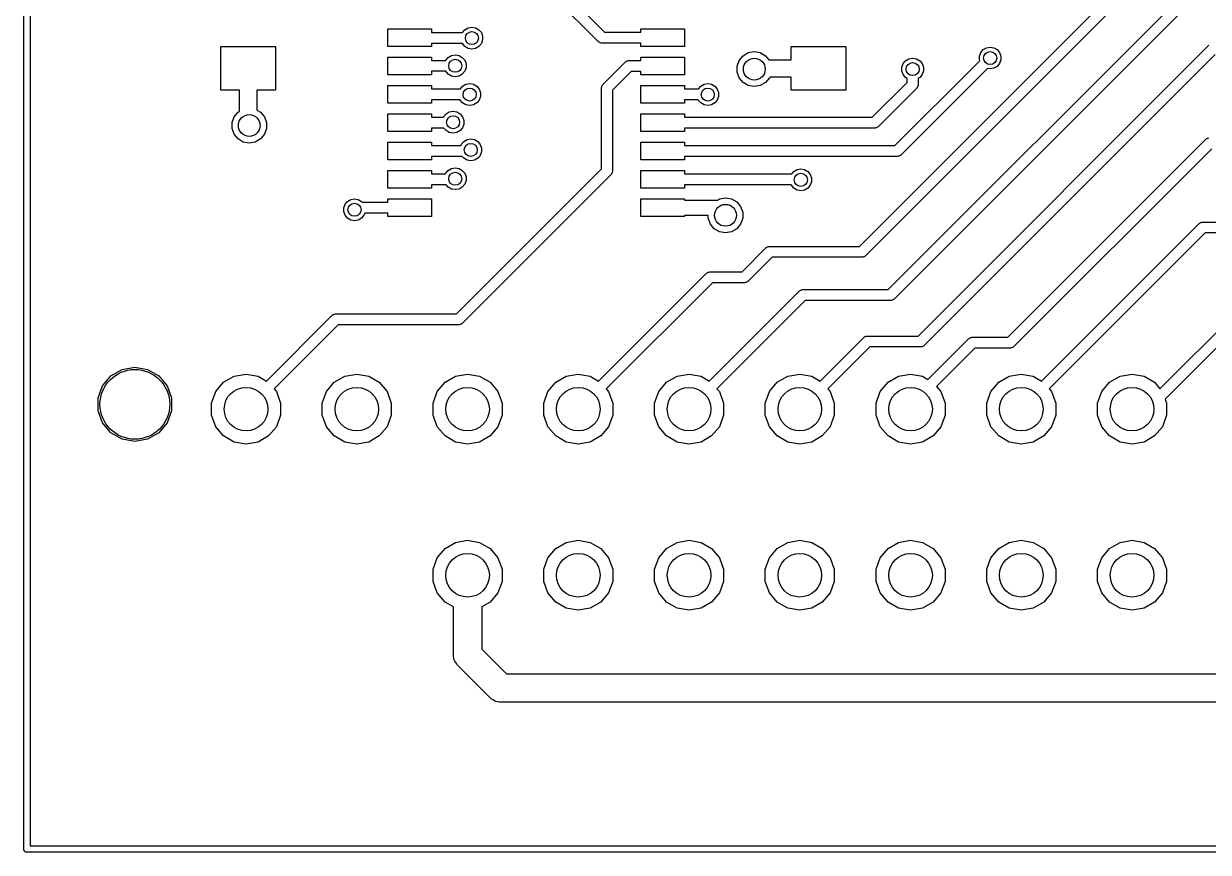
# Model space of a CAD drawing. Extents: x 25 to 125, y -125 to -25.
# Drawn here: x 24.93 to 52.09, y -125.08 to -106.07 of the extents above; entities that cross this region are included whole.
import ezdxf

# ---------------------------------------------------------------- set-up
doc = ezdxf.new("R2010")
doc.units = 0
doc.header["$MEASUREMENT"] = 0
doc.layers.add('BLACK', color=7, linetype='CONTINUOUS')

msp = doc.modelspace()

# ---------------------------------------------------------------- linework, layer by layer
at = {"layer": 'Black'}
for p, q in [((24.925, -125), (24.925, -25)), ((25.075, -25.075), (25.075, -124.925)), ((44.0934, -111.178), (53.2008, -102.07)), ((53.341, -102.284), (44.2336, -111.391)), ((35.1404, -103.163), (38.2436, -106.266)), ((38.1034, -106.479), (35.0002, -103.376)), ((44.7538, -112.168), (52.4642, -104.458)), ((52.6044, -104.671), (44.894, -112.382)), ((33.2776, -106.591), (33.2776, -106.191)), ((33.2776, -106.191), (34.2776, -106.191)), ((34.2776, -106.191), (34.2776, -106.276)), ((34.9871, -106.275), (35.0431, -106.208)), ((35.0431, -106.208), (35.1186, -106.165)), ((35.1186, -106.165), (35.2044, -106.15)), ((35.2044, -106.15), (35.2902, -106.165)), ((35.2902, -106.165), (35.3657, -106.208)), ((35.3657, -106.208), (35.4217, -106.275)), ((39.0776, -106.266), (39.0776, -106.191)), ((39.0776, -106.191), (40.0776, -106.191)), ((40.0776, -106.191), (40.0776, -106.591)), ((34.2776, -106.276), (34.9869, -106.276)), ((34.9869, -106.276), (34.9871, -106.275)), ((35.4217, -106.275), (35.4515, -106.357)), ((35.4515, -106.444), (35.4217, -106.526)), ((35.4515, -106.357), (35.4515, -106.444)), ((38.1079, -106.482), (38.1034, -106.479)), ((38.1115, -106.487), (38.1079, -106.482)), ((38.1256, -106.495), (38.1115, -106.487)), ((38.139, -106.504), (38.1256, -106.495)), ((38.2436, -106.266), (39.0776, -106.266)), ((29.4486, -107.596), (29.4486, -106.596)), ((29.4486, -106.596), (30.6986, -106.596)), ((30.6986, -106.596), (30.6986, -107.596)), ((34.2776, -106.591), (33.2776, -106.591)), ((34.9869, -106.526), (34.2776, -106.526)), ((34.2776, -106.526), (34.2776, -106.591)), ((34.9871, -106.526), (34.9869, -106.526)), ((35.0431, -106.593), (34.9871, -106.526)), ((35.1186, -106.636), (35.0431, -106.593)), ((35.2044, -106.652), (35.1186, -106.636)), ((35.2902, -106.636), (35.2044, -106.652)), ((35.3657, -106.593), (35.2902, -106.636)), ((35.4217, -106.526), (35.3657, -106.593)), ((38.1443, -106.506), (38.139, -106.504)), ((38.149, -106.508), (38.1443, -106.506)), ((38.1651, -106.511), (38.149, -106.508)), ((38.1809, -106.515), (38.1651, -106.511)), ((38.1864, -106.515), (38.1809, -106.515)), ((38.1918, -106.516), (38.1864, -106.515)), ((39.0776, -106.516), (38.1918, -106.516)), ((39.0776, -106.591), (39.0776, -106.516)), ((40.0776, -106.591), (39.0776, -106.591)), ((41.4233, -106.804), (41.5441, -106.734)), ((41.5441, -106.734), (41.6814, -106.71)), ((41.6814, -106.71), (41.8187, -106.734)), ((41.8187, -106.734), (41.9395, -106.804)), ((42.5296, -106.896), (42.5296, -106.596)), ((42.5296, -106.596), (43.7796, -106.596)), ((43.7796, -106.596), (43.7796, -107.596)), ((45.4396, -113.235), (52.1086, -106.566)), ((46.8445, -106.814), (46.8743, -106.732)), ((46.8743, -106.732), (46.9303, -106.666)), ((46.9303, -106.666), (47.0058, -106.622)), ((47.0058, -106.622), (47.0916, -106.607)), ((47.0916, -106.607), (47.1774, -106.622)), ((47.1774, -106.622), (47.2529, -106.666)), ((47.2529, -106.666), (47.3089, -106.732)), ((47.3089, -106.732), (47.3387, -106.814)), ((33.2776, -107.241), (33.2776, -106.841)), ((33.2776, -106.841), (34.2776, -106.841)), ((34.2776, -106.841), (34.2776, -106.911)), ((34.2776, -106.911), (34.6059, -106.911)), ((34.6059, -106.911), (34.6061, -106.91)), ((34.6061, -106.91), (34.6621, -106.843)), ((34.6621, -106.843), (34.7376, -106.8)), ((34.7376, -106.8), (34.8234, -106.785)), ((34.8234, -106.785), (34.9092, -106.8)), ((34.9092, -106.8), (34.9847, -106.843)), ((34.9847, -106.843), (35.0407, -106.91)), ((35.0407, -106.91), (35.0705, -106.992)), ((35.0705, -106.992), (35.0705, -107.079)), ((38.2148, -107.455), (38.7176, -106.952)), ((38.7176, -106.952), (38.7221, -106.949)), ((38.7221, -106.949), (38.7257, -106.945)), ((38.7257, -106.945), (38.7398, -106.937)), ((38.7398, -106.937), (38.7532, -106.928)), ((38.7532, -106.928), (38.7585, -106.926)), ((38.7585, -106.926), (38.7632, -106.923)), ((38.7632, -106.923), (38.7793, -106.921)), ((38.7793, -106.921), (38.7951, -106.916)), ((38.7951, -106.916), (38.8006, -106.917)), ((38.8006, -106.917), (38.806, -106.916)), ((38.806, -106.916), (39.0776, -106.916)), ((39.0776, -106.916), (39.0776, -106.841)), ((39.0776, -106.841), (40.0776, -106.841)), ((40.0776, -106.841), (40.0776, -107.241)), ((41.286, -107.042), (41.3337, -106.911)), ((41.286, -107.182), (41.286, -107.042)), ((41.3337, -106.911), (41.4233, -106.804)), ((41.9395, -106.804), (42.0163, -106.896)), ((42.0163, -106.896), (42.5296, -106.896)), ((44.9068, -108.866), (46.7532, -107.019)), ((45.0665, -107.068), (45.0963, -106.986)), ((45.0963, -106.986), (45.1523, -106.92)), ((45.1523, -106.92), (45.2278, -106.876)), ((45.2278, -106.876), (45.3136, -106.861)), ((45.3136, -106.861), (45.3994, -106.876)), ((45.3994, -106.876), (45.4749, -106.92)), ((45.4749, -106.92), (45.5309, -106.986)), ((45.5309, -106.986), (45.5607, -107.068)), ((52.2488, -106.78), (45.5798, -113.449)), ((46.7532, -107.019), (46.8516, -106.921)), ((46.7532, -107.019), (46.7532, -107.019)), ((46.8445, -106.901), (46.8445, -106.814)), ((46.8516, -106.921), (46.8445, -106.901)), ((47.3089, -106.983), (47.2529, -107.05)), ((47.3387, -106.901), (47.3089, -106.983)), ((47.3387, -106.814), (47.3387, -106.901)), ((34.2776, -107.241), (33.2776, -107.241)), ((34.6059, -107.161), (34.2776, -107.161)), ((34.2776, -107.161), (34.2776, -107.241)), ((34.6061, -107.161), (34.6059, -107.161)), ((34.6621, -107.228), (34.6061, -107.161)), ((34.7376, -107.271), (34.6621, -107.228)), ((34.8234, -107.287), (34.7376, -107.271)), ((34.9092, -107.271), (34.8234, -107.287)), ((34.9847, -107.228), (34.9092, -107.271)), ((35.0407, -107.161), (34.9847, -107.228)), ((35.0705, -107.079), (35.0407, -107.161)), ((38.8578, -107.166), (38.4282, -107.595)), ((39.0776, -107.166), (38.8578, -107.166)), ((39.0776, -107.241), (39.0776, -107.166)), ((40.0776, -107.241), (39.0776, -107.241)), ((41.3337, -107.313), (41.286, -107.182)), ((41.4233, -107.419), (41.3337, -107.313)), ((42.0291, -107.313), (41.9395, -107.419)), ((42.0352, -107.296), (42.0291, -107.313)), ((42.5296, -107.296), (42.0352, -107.296)), ((42.5296, -107.596), (42.5296, -107.296)), ((46.93, -107.196), (45.047, -109.079)), ((45.0665, -107.155), (45.0665, -107.068)), ((45.0963, -107.237), (45.0665, -107.155)), ((45.1523, -107.304), (45.0963, -107.237)), ((45.1886, -107.325), (45.1523, -107.304)), ((45.4749, -107.304), (45.4386, -107.325)), ((45.5309, -107.237), (45.4749, -107.304)), ((45.5607, -107.155), (45.5309, -107.237)), ((45.5607, -107.068), (45.5607, -107.155)), ((47.0285, -107.098), (46.93, -107.196)), ((46.93, -107.196), (46.93, -107.196)), ((47.0916, -107.109), (47.0285, -107.098)), ((47.1774, -107.094), (47.0916, -107.109)), ((47.2529, -107.05), (47.1774, -107.094)), ((33.2776, -107.891), (33.2776, -107.491)), ((33.2776, -107.491), (34.2776, -107.491)), ((34.2776, -107.491), (34.2776, -107.566)), ((34.2776, -107.566), (34.9402, -107.566)), ((34.9402, -107.566), (34.9923, -107.504)), ((34.9923, -107.504), (35.0678, -107.46)), ((35.0678, -107.46), (35.1536, -107.445)), ((35.1536, -107.445), (35.2394, -107.46)), ((35.2394, -107.46), (35.3149, -107.504)), ((35.3149, -107.504), (35.3709, -107.571)), ((35.3709, -107.571), (35.4007, -107.652)), ((38.1782, -107.544), (38.1792, -107.538)), ((38.1782, -109.397), (38.1782, -107.544)), ((38.1787, -107.533), (38.1829, -107.517)), ((38.1792, -107.538), (38.1787, -107.533)), ((38.1829, -107.517), (38.1857, -107.501)), ((38.1857, -107.501), (38.1885, -107.496)), ((38.1885, -107.496), (38.1899, -107.491)), ((38.1899, -107.491), (38.1993, -107.477)), ((38.1993, -107.477), (38.2074, -107.463)), ((38.2074, -107.463), (38.2117, -107.46)), ((38.2117, -107.46), (38.2148, -107.455)), ((39.0776, -107.891), (39.0776, -107.491)), ((39.0776, -107.491), (40.0776, -107.491)), ((40.0776, -107.491), (40.0776, -107.566)), ((40.0776, -107.566), (40.4012, -107.566)), ((40.4012, -107.566), (40.4533, -107.504)), ((40.4533, -107.504), (40.5288, -107.46)), ((40.5288, -107.46), (40.6146, -107.445)), ((40.6146, -107.445), (40.7004, -107.46)), ((40.7004, -107.46), (40.7759, -107.504)), ((40.7759, -107.504), (40.8319, -107.571)), ((40.8319, -107.571), (40.8617, -107.652)), ((41.5441, -107.489), (41.4233, -107.419)), ((41.6814, -107.513), (41.5441, -107.489)), ((41.8187, -107.489), (41.6814, -107.513)), ((41.9395, -107.419), (41.8187, -107.489)), ((44.3884, -108.216), (45.1886, -107.416)), ((45.402, -107.556), (44.5286, -108.429)), ((45.1886, -107.416), (45.1886, -107.325)), ((45.4051, -107.551), (45.402, -107.556)), ((45.4094, -107.548), (45.4051, -107.551)), ((45.4175, -107.534), (45.4094, -107.548)), ((45.4269, -107.52), (45.4175, -107.534)), ((45.4283, -107.515), (45.4269, -107.52)), ((45.4311, -107.51), (45.4283, -107.515)), ((45.4339, -107.494), (45.4311, -107.51)), ((45.4381, -107.478), (45.4339, -107.494)), ((45.4386, -107.467), (45.4376, -107.473)), ((45.4376, -107.473), (45.4381, -107.478)), ((45.4386, -107.325), (45.4386, -107.467)), ((29.8736, -107.596), (29.4486, -107.596)), ((29.8736, -108.081), (29.8736, -107.596)), ((30.6986, -107.596), (30.2736, -107.596)), ((30.2736, -107.596), (30.2736, -108.051)), ((34.9342, -107.816), (34.2776, -107.816)), ((34.2776, -107.816), (34.2776, -107.891)), ((34.9363, -107.821), (34.9342, -107.816)), ((34.9923, -107.888), (34.9363, -107.821)), ((35.3709, -107.821), (35.3149, -107.888)), ((35.4007, -107.74), (35.3709, -107.821)), ((35.4007, -107.652), (35.4007, -107.74)), ((38.4282, -107.595), (38.4282, -109.449)), ((40.3952, -107.816), (40.0776, -107.816)), ((40.0776, -107.816), (40.0776, -107.891)), ((40.3973, -107.821), (40.3952, -107.816)), ((40.4533, -107.888), (40.3973, -107.821)), ((40.8319, -107.821), (40.7759, -107.888)), ((40.8617, -107.74), (40.8319, -107.821)), ((40.8617, -107.652), (40.8617, -107.74)), ((43.7796, -107.596), (42.5296, -107.596)), ((29.7513, -108.206), (29.8409, -108.1)), ((29.8409, -108.1), (29.8736, -108.081)), ((30.2736, -108.051), (30.3571, -108.1)), ((30.3571, -108.1), (30.4467, -108.206)), ((34.2776, -107.891), (33.2776, -107.891)), ((34.6113, -108.139), (34.6868, -108.095)), ((34.6868, -108.095), (34.7726, -108.08)), ((34.7726, -108.08), (34.8584, -108.095)), ((34.8584, -108.095), (34.9339, -108.139)), ((35.0678, -107.932), (34.9923, -107.888)), ((35.1536, -107.947), (35.0678, -107.932)), ((35.2394, -107.932), (35.1536, -107.947)), ((35.3149, -107.888), (35.2394, -107.932)), ((40.0776, -107.891), (39.0776, -107.891)), ((40.5288, -107.932), (40.4533, -107.888)), ((40.6146, -107.947), (40.5288, -107.932)), ((40.7004, -107.932), (40.6146, -107.947)), ((40.7759, -107.888), (40.7004, -107.932)), ((29.7036, -108.337), (29.7513, -108.206)), ((29.7036, -108.477), (29.7036, -108.337)), ((30.4467, -108.206), (30.4944, -108.337)), ((30.4944, -108.337), (30.4944, -108.477)), ((33.2776, -108.541), (33.2776, -108.141)), ((33.2776, -108.141), (34.2776, -108.141)), ((34.2776, -108.141), (34.2776, -108.216)), ((34.2776, -108.216), (34.5515, -108.216)), ((34.5515, -108.216), (34.5553, -108.206)), ((34.5553, -108.206), (34.6113, -108.139)), ((34.9339, -108.139), (34.9899, -108.206)), ((34.9899, -108.206), (35.0197, -108.287)), ((35.0197, -108.375), (34.9899, -108.456)), ((35.0197, -108.287), (35.0197, -108.375)), ((39.0776, -108.541), (39.0776, -108.141)), ((39.0776, -108.141), (40.0776, -108.141)), ((40.0776, -108.141), (40.0776, -108.216)), ((40.0776, -108.216), (44.3884, -108.216)), ((29.7513, -108.608), (29.7036, -108.477)), ((29.8409, -108.715), (29.7513, -108.608)), ((30.4467, -108.608), (30.3571, -108.715)), ((30.4944, -108.477), (30.4467, -108.608)), ((34.2776, -108.541), (33.2776, -108.541)), ((34.5631, -108.466), (34.2776, -108.466)), ((34.2776, -108.466), (34.2776, -108.541)), ((34.6113, -108.523), (34.5631, -108.466)), ((34.6868, -108.567), (34.6113, -108.523)), ((34.7726, -108.582), (34.6868, -108.567)), ((34.8584, -108.567), (34.7726, -108.582)), ((34.9339, -108.523), (34.8584, -108.567)), ((34.9899, -108.456), (34.9339, -108.523)), ((40.0776, -108.541), (39.0776, -108.541)), ((44.4402, -108.466), (40.0776, -108.466)), ((40.0776, -108.466), (40.0776, -108.541)), ((44.4456, -108.465), (44.4402, -108.466)), ((44.4511, -108.465), (44.4456, -108.465)), ((44.4669, -108.461), (44.4511, -108.465)), ((44.483, -108.458), (44.4669, -108.461)), ((44.4877, -108.456), (44.483, -108.458)), ((44.493, -108.454), (44.4877, -108.456)), ((44.5064, -108.445), (44.493, -108.454)), ((44.5205, -108.437), (44.5064, -108.445)), ((44.5241, -108.432), (44.5205, -108.437)), ((44.5286, -108.429), (44.5241, -108.432)), ((29.9617, -108.785), (29.8409, -108.715)), ((30.099, -108.809), (29.9617, -108.785)), ((30.2363, -108.785), (30.099, -108.809)), ((30.3571, -108.715), (30.2363, -108.785)), ((33.2776, -109.191), (33.2776, -108.791)), ((33.2776, -108.791), (34.2776, -108.791)), ((34.2776, -108.791), (34.2776, -108.866)), ((34.2776, -108.866), (34.9525, -108.866)), ((34.9525, -108.866), (34.9617, -108.841)), ((34.9617, -108.841), (35.0177, -108.774)), ((35.0177, -108.774), (35.0932, -108.73)), ((35.0932, -108.73), (35.179, -108.715)), ((35.179, -108.715), (35.2648, -108.73)), ((35.2648, -108.73), (35.3403, -108.774)), ((35.3403, -108.774), (35.3963, -108.841)), ((35.3963, -108.841), (35.4261, -108.922)), ((35.4261, -108.922), (35.4261, -109.01)), ((39.0776, -109.191), (39.0776, -108.791)), ((39.0776, -108.791), (40.0776, -108.791)), ((40.0776, -108.791), (40.0776, -108.866)), ((40.0776, -108.866), (44.9068, -108.866)), ((47.497, -113.261), (52.0324, -108.725)), ((52.1726, -108.939), (47.6372, -113.474)), ((52.0324, -108.725), (52.0369, -108.722)), ((52.0369, -108.722), (52.0405, -108.718)), ((52.0405, -108.718), (52.0546, -108.71)), ((52.0546, -108.71), (52.068, -108.7)), ((52.068, -108.7), (52.0733, -108.699)), ((52.0733, -108.699), (52.078, -108.696)), ((52.078, -108.696), (52.0941, -108.693)), ((52.0941, -108.693), (52.1099, -108.689)), ((34.2776, -109.191), (33.2776, -109.191)), ((34.9821, -109.116), (34.2776, -109.116)), ((34.2776, -109.116), (34.2776, -109.191)), ((35.0177, -109.158), (34.9821, -109.116)), ((35.0932, -109.202), (35.0177, -109.158)), ((35.179, -109.217), (35.0932, -109.202)), ((35.2648, -109.202), (35.179, -109.217)), ((35.3403, -109.158), (35.2648, -109.202)), ((35.3963, -109.091), (35.3403, -109.158)), ((35.4261, -109.01), (35.3963, -109.091)), ((40.0776, -109.191), (39.0776, -109.191)), ((44.9586, -109.116), (40.0776, -109.116)), ((40.0776, -109.116), (40.0776, -109.191)), ((44.964, -109.115), (44.9586, -109.116)), ((44.9695, -109.115), (44.964, -109.115)), ((44.9853, -109.111), (44.9695, -109.115)), ((45.0014, -109.108), (44.9853, -109.111)), ((45.0061, -109.106), (45.0014, -109.108)), ((45.0114, -109.104), (45.0061, -109.106)), ((45.0248, -109.095), (45.0114, -109.104)), ((45.0389, -109.087), (45.0248, -109.095)), ((45.0425, -109.082), (45.0389, -109.087)), ((45.047, -109.079), (45.0425, -109.082)), ((33.2776, -109.841), (33.2776, -109.441)), ((33.2776, -109.441), (34.2776, -109.441)), ((34.2776, -109.441), (34.2776, -109.516)), ((34.6061, -109.501), (34.6621, -109.434)), ((34.6621, -109.434), (34.7376, -109.391)), ((34.7376, -109.391), (34.8234, -109.375)), ((34.8234, -109.375), (34.9092, -109.391)), ((34.8478, -112.727), (38.1782, -109.397)), ((34.9092, -109.391), (34.9847, -109.434)), ((34.9847, -109.434), (35.0407, -109.501)), ((38.4207, -109.491), (38.4179, -109.496)), ((38.4235, -109.475), (38.4207, -109.491)), ((38.4277, -109.459), (38.4235, -109.475)), ((38.4282, -109.449), (38.4272, -109.454)), ((38.4272, -109.454), (38.4277, -109.459)), ((39.0776, -109.841), (39.0776, -109.441)), ((39.0776, -109.441), (40.0776, -109.441)), ((40.0776, -109.441), (40.0776, -109.516)), ((42.5397, -109.516), (42.5869, -109.46)), ((42.5869, -109.46), (42.6624, -109.416)), ((42.6624, -109.416), (42.7482, -109.401)), ((42.7482, -109.401), (42.834, -109.416)), ((42.834, -109.416), (42.9095, -109.46)), ((42.9095, -109.46), (42.9655, -109.526)), ((34.2776, -109.516), (34.6007, -109.516)), ((34.6007, -109.516), (34.6061, -109.501)), ((35.0407, -109.752), (34.9847, -109.819)), ((38.3916, -109.537), (34.988, -112.941)), ((35.0407, -109.501), (35.0705, -109.583)), ((35.0705, -109.67), (35.0407, -109.752)), ((35.0705, -109.583), (35.0705, -109.67)), ((38.3947, -109.532), (38.3916, -109.537)), ((38.399, -109.529), (38.3947, -109.532)), ((38.4071, -109.515), (38.399, -109.529)), ((38.4165, -109.501), (38.4071, -109.515)), ((38.4179, -109.496), (38.4165, -109.501)), ((40.0776, -109.516), (42.5397, -109.516)), ((42.9655, -109.526), (42.9953, -109.608)), ((42.9953, -109.695), (42.9655, -109.777)), ((42.9953, -109.608), (42.9953, -109.695)), ((34.2776, -109.841), (33.2776, -109.841)), ((34.6178, -109.766), (34.2776, -109.766)), ((34.2776, -109.766), (34.2776, -109.841)), ((34.6621, -109.819), (34.6178, -109.766)), ((34.7376, -109.862), (34.6621, -109.819)), ((34.8234, -109.877), (34.7376, -109.862)), ((34.9092, -109.862), (34.8234, -109.877)), ((34.9847, -109.819), (34.9092, -109.862)), ((40.0776, -109.841), (39.0776, -109.841)), ((42.5267, -109.766), (40.0776, -109.766)), ((40.0776, -109.766), (40.0776, -109.841)), ((42.5309, -109.777), (42.5267, -109.766)), ((42.5869, -109.844), (42.5309, -109.777)), ((42.6624, -109.888), (42.5869, -109.844)), ((42.7482, -109.903), (42.6624, -109.888)), ((42.834, -109.888), (42.7482, -109.903)), ((42.9095, -109.844), (42.834, -109.888)), ((42.9655, -109.777), (42.9095, -109.844)), ((32.2649, -110.294), (32.2947, -110.212)), ((32.2649, -110.381), (32.2649, -110.294)), ((32.2947, -110.212), (32.3507, -110.145)), ((32.3507, -110.145), (32.4262, -110.102)), ((32.4262, -110.102), (32.512, -110.087)), ((32.512, -110.087), (32.5978, -110.102)), ((32.5978, -110.102), (32.6733, -110.145)), ((32.6733, -110.145), (32.6905, -110.166)), ((32.6905, -110.166), (33.2776, -110.166)), ((33.2776, -110.166), (33.2776, -110.091)), ((33.2776, -110.091), (34.2776, -110.091)), ((34.2776, -110.091), (34.2776, -110.491)), ((39.0776, -110.491), (39.0776, -110.091)), ((39.0776, -110.091), (40.0776, -110.091)), ((40.0776, -110.091), (40.0776, -110.116)), ((40.0776, -110.116), (40.8343, -110.116)), ((40.8343, -110.116), (40.8837, -110.087)), ((40.8837, -110.087), (41.021, -110.063)), ((41.021, -110.063), (41.1583, -110.087)), ((41.1583, -110.087), (41.2791, -110.157)), ((41.2791, -110.157), (41.3687, -110.264)), ((41.3687, -110.264), (41.4164, -110.395)), ((32.2947, -110.463), (32.2649, -110.381)), ((32.3507, -110.53), (32.2947, -110.463)), ((32.4262, -110.573), (32.3507, -110.53)), ((32.512, -110.589), (32.4262, -110.573)), ((32.5978, -110.573), (32.512, -110.589)), ((32.6733, -110.53), (32.5978, -110.573)), ((32.7293, -110.463), (32.6733, -110.53)), ((32.7465, -110.416), (32.7293, -110.463)), ((33.2776, -110.416), (32.7465, -110.416)), ((33.2776, -110.491), (33.2776, -110.416)), ((34.2776, -110.491), (33.2776, -110.491)), ((40.0776, -110.491), (39.0776, -110.491)), ((40.6256, -110.466), (40.0776, -110.466)), ((40.0776, -110.466), (40.0776, -110.491)), ((40.6256, -110.534), (40.6256, -110.466)), ((40.6733, -110.665), (40.6256, -110.534)), ((41.4164, -110.534), (41.3687, -110.665)), ((41.4164, -110.395), (41.4164, -110.534)), ((40.7629, -110.772), (40.6733, -110.665)), ((40.8837, -110.842), (40.7629, -110.772)), ((41.021, -110.866), (40.8837, -110.842)), ((41.1583, -110.842), (41.021, -110.866)), ((41.2791, -110.772), (41.1583, -110.842)), ((41.3687, -110.665), (41.2791, -110.772)), ((48.2719, -114.268), (51.8839, -110.656)), ((51.8839, -110.656), (51.8884, -110.652)), ((51.8884, -110.652), (51.8919, -110.648)), ((51.8919, -110.648), (51.9061, -110.64)), ((51.9061, -110.64), (51.9195, -110.631)), ((51.9195, -110.631), (51.9248, -110.629)), ((51.9248, -110.629), (51.9295, -110.627)), ((51.9295, -110.627), (51.9456, -110.624)), ((51.9456, -110.624), (51.9614, -110.619)), ((51.9614, -110.619), (51.9669, -110.62)), ((51.9669, -110.62), (51.9723, -110.619)), ((51.9723, -110.619), (69.6458, -110.619)), ((52.0241, -110.869), (48.4471, -114.446)), ((69.6976, -110.869), (52.0241, -110.869)), ((41.401, -111.762), (41.9486, -111.214)), ((41.9486, -111.214), (41.9531, -111.211)), ((41.9531, -111.211), (41.9567, -111.207)), ((41.9567, -111.207), (41.9708, -111.199)), ((41.9708, -111.199), (41.9842, -111.19)), ((41.9842, -111.19), (41.9895, -111.188)), ((41.9895, -111.188), (41.9942, -111.185)), ((41.9942, -111.185), (42.0103, -111.183)), ((42.0103, -111.183), (42.0261, -111.178)), ((42.0261, -111.178), (42.0316, -111.179)), ((42.0316, -111.179), (42.037, -111.178)), ((42.037, -111.178), (44.0934, -111.178)), ((44.2336, -111.391), (44.2291, -111.394)), ((42.0888, -111.428), (41.5412, -111.975)), ((44.1452, -111.428), (42.0888, -111.428)), ((44.1506, -111.427), (44.1452, -111.428)), ((44.1561, -111.427), (44.1506, -111.427)), ((44.1719, -111.423), (44.1561, -111.427)), ((44.188, -111.42), (44.1719, -111.423)), ((44.1927, -111.418), (44.188, -111.42)), ((44.198, -111.416), (44.1927, -111.418)), ((44.2114, -111.407), (44.198, -111.416)), ((44.2255, -111.399), (44.2114, -111.407)), ((44.2291, -111.394), (44.2255, -111.399)), ((38.1119, -114.268), (40.5809, -111.799)), ((40.5809, -111.799), (40.5854, -111.795)), ((40.5854, -111.795), (40.5889, -111.791)), ((40.5889, -111.791), (40.6031, -111.783)), ((40.6031, -111.783), (40.6165, -111.774)), ((40.6165, -111.774), (40.6218, -111.772)), ((40.6218, -111.772), (40.6265, -111.77)), ((40.6265, -111.77), (40.6426, -111.767)), ((40.6426, -111.767), (40.6584, -111.762)), ((40.6584, -111.762), (40.6639, -111.763)), ((40.6639, -111.763), (40.6693, -111.762)), ((40.6693, -111.762), (41.401, -111.762)), ((40.7211, -112.012), (38.2871, -114.446)), ((40.6495, -114.266), (42.7106, -112.205)), ((41.4528, -112.012), (40.7211, -112.012)), ((41.4582, -112.011), (41.4528, -112.012)), ((41.4637, -112.012), (41.4582, -112.011)), ((41.4795, -112.007), (41.4637, -112.012)), ((41.4956, -112.004), (41.4795, -112.007)), ((41.5003, -112.002), (41.4956, -112.004)), ((41.5056, -112), (41.5003, -112.002)), ((41.519, -111.991), (41.5056, -112)), ((41.5331, -111.983), (41.519, -111.991)), ((41.5367, -111.979), (41.5331, -111.983)), ((41.5412, -111.975), (41.5367, -111.979)), ((42.7106, -112.205), (42.7151, -112.202)), ((42.7151, -112.202), (42.7187, -112.198)), ((42.7187, -112.198), (42.7328, -112.189)), ((42.7328, -112.189), (42.7462, -112.18)), ((42.7462, -112.18), (42.7515, -112.179)), ((42.7515, -112.179), (42.7562, -112.176)), ((42.7562, -112.176), (42.7723, -112.173)), ((42.7723, -112.173), (42.7881, -112.169)), ((42.7881, -112.169), (42.7936, -112.169)), ((42.7936, -112.169), (42.799, -112.168)), ((42.799, -112.168), (44.7538, -112.168)), ((42.8508, -112.418), (40.8253, -114.444)), ((44.8056, -112.418), (42.8508, -112.418)), ((44.811, -112.417), (44.8056, -112.418)), ((44.8165, -112.418), (44.811, -112.417)), ((44.8323, -112.414), (44.8165, -112.418)), ((44.8484, -112.411), (44.8323, -112.414)), ((44.8531, -112.408), (44.8484, -112.411)), ((44.8584, -112.407), (44.8531, -112.408)), ((44.8718, -112.397), (44.8584, -112.407)), ((44.8859, -112.389), (44.8718, -112.397)), ((44.8895, -112.385), (44.8859, -112.389)), ((44.894, -112.382), (44.8895, -112.385)), ((32.0037, -112.756), (32.0179, -112.748)), ((32.0179, -112.748), (32.0313, -112.739)), ((32.0313, -112.739), (32.0366, -112.737)), ((32.0366, -112.737), (32.0413, -112.735)), ((32.0413, -112.735), (32.0574, -112.732)), ((32.0574, -112.732), (32.0732, -112.728)), ((32.0732, -112.728), (32.0787, -112.728)), ((32.0787, -112.728), (32.0841, -112.727)), ((32.0841, -112.727), (34.8478, -112.727)), ((50.9862, -114.445), (52.7944, -112.637)), ((30.4919, -114.268), (31.9957, -112.764)), ((32.1359, -112.977), (30.6671, -114.446)), ((31.9957, -112.764), (32.0002, -112.761)), ((32.0002, -112.761), (32.0037, -112.756)), ((34.8996, -112.977), (32.1359, -112.977)), ((34.905, -112.976), (34.8996, -112.977)), ((34.9105, -112.977), (34.905, -112.976)), ((34.9263, -112.972), (34.9105, -112.977)), ((34.9424, -112.97), (34.9263, -112.972)), ((34.9471, -112.967), (34.9424, -112.97)), ((34.9524, -112.965), (34.9471, -112.967)), ((34.9658, -112.956), (34.9524, -112.965)), ((34.9799, -112.948), (34.9658, -112.956)), ((34.9835, -112.944), (34.9799, -112.948)), ((34.988, -112.941), (34.9835, -112.944)), ((52.9346, -112.85), (51.1031, -114.682)), ((43.1919, -114.268), (44.1877, -113.272)), ((44.1877, -113.272), (44.1922, -113.269)), ((44.1922, -113.269), (44.1957, -113.264)), ((44.1957, -113.264), (44.2099, -113.256)), ((44.2099, -113.256), (44.2233, -113.247)), ((44.2233, -113.247), (44.2286, -113.245)), ((44.2286, -113.245), (44.2333, -113.243)), ((44.2333, -113.243), (44.2494, -113.24)), ((44.2494, -113.24), (44.2652, -113.236)), ((44.2652, -113.236), (44.2707, -113.236)), ((44.2707, -113.236), (44.2761, -113.235)), ((44.2761, -113.235), (45.4396, -113.235)), ((46.5968, -113.297), (46.6013, -113.294)), ((46.6013, -113.294), (46.6049, -113.29)), ((46.6049, -113.29), (46.619, -113.282)), ((46.619, -113.282), (46.6324, -113.272)), ((46.6324, -113.272), (46.6377, -113.271)), ((46.6377, -113.271), (46.6424, -113.268)), ((46.6424, -113.268), (46.6585, -113.265)), ((46.6585, -113.265), (46.6743, -113.261)), ((46.6743, -113.261), (46.6798, -113.262)), ((46.6798, -113.262), (46.6852, -113.261)), ((46.6852, -113.261), (47.497, -113.261)), ((44.3279, -113.485), (43.3671, -114.446)), ((45.4914, -113.485), (44.3279, -113.485)), ((45.4968, -113.484), (45.4914, -113.485)), ((45.5023, -113.485), (45.4968, -113.484)), ((45.5181, -113.48), (45.5023, -113.485)), ((45.5342, -113.478), (45.5181, -113.48)), ((45.5389, -113.475), (45.5342, -113.478)), ((45.5442, -113.473), (45.5389, -113.475)), ((45.5576, -113.464), (45.5442, -113.473)), ((45.5717, -113.456), (45.5576, -113.464)), ((45.5753, -113.452), (45.5717, -113.456)), ((45.5798, -113.449), (45.5753, -113.452)), ((45.6651, -114.229), (46.5968, -113.297)), ((46.737, -113.511), (45.8589, -114.389)), ((47.5488, -113.511), (46.737, -113.511)), ((47.5542, -113.51), (47.5488, -113.511)), ((47.5597, -113.51), (47.5542, -113.51)), ((47.5755, -113.506), (47.5597, -113.51)), ((47.5916, -113.503), (47.5755, -113.506)), ((47.5963, -113.5), (47.5916, -113.503)), ((47.6016, -113.499), (47.5963, -113.5)), ((47.615, -113.49), (47.6016, -113.499)), ((47.6291, -113.481), (47.615, -113.49)), ((47.6327, -113.477), (47.6291, -113.481)), ((47.6372, -113.474), (47.6327, -113.477)), ((26.9266, -114.148), (27.1832, -113.999)), ((27.1832, -113.999), (27.4751, -113.948)), ((27.4751, -113.948), (27.7669, -113.999)), ((27.7669, -113.999), (28.0235, -114.148)), ((29.7504, -114.157), (30.0251, -114.108)), ((30.0251, -114.108), (30.2997, -114.157)), ((32.2904, -114.157), (32.5651, -114.108)), ((32.5651, -114.108), (32.8397, -114.157)), ((34.8304, -114.157), (35.1051, -114.108)), ((35.1051, -114.108), (35.3797, -114.157)), ((37.3704, -114.157), (37.6451, -114.108)), ((37.6451, -114.108), (37.9197, -114.157)), ((39.9104, -114.157), (40.1851, -114.108)), ((40.1851, -114.108), (40.4597, -114.157)), ((42.4504, -114.157), (42.7251, -114.108)), ((42.7251, -114.108), (42.9997, -114.157)), ((44.9904, -114.157), (45.2651, -114.108)), ((45.2651, -114.108), (45.5397, -114.157)), ((47.5304, -114.157), (47.8051, -114.108)), ((47.8051, -114.108), (48.0797, -114.157)), ((50.0704, -114.157), (50.3451, -114.108)), ((50.3451, -114.108), (50.6197, -114.157)), ((26.6348, -114.653), (26.7361, -114.375)), ((26.7361, -114.375), (26.9266, -114.148)), ((28.0235, -114.148), (28.214, -114.375)), ((28.214, -114.375), (28.3153, -114.653)), ((29.3296, -114.51), (29.5089, -114.296)), ((29.5089, -114.296), (29.7504, -114.157)), ((30.2997, -114.157), (30.4919, -114.268)), ((31.8696, -114.51), (32.0489, -114.296)), ((32.0489, -114.296), (32.2904, -114.157)), ((32.8397, -114.157), (33.0813, -114.296)), ((33.0813, -114.296), (33.2605, -114.51)), ((34.4096, -114.51), (34.5889, -114.296)), ((34.5889, -114.296), (34.8304, -114.157)), ((35.3797, -114.157), (35.6213, -114.296)), ((35.6213, -114.296), (35.8005, -114.51)), ((36.9496, -114.51), (37.1289, -114.296)), ((37.1289, -114.296), (37.3704, -114.157)), ((37.9197, -114.157), (38.1119, -114.268)), ((39.4896, -114.51), (39.6689, -114.296)), ((39.6689, -114.296), (39.9104, -114.157)), ((40.4597, -114.157), (40.6495, -114.266)), ((42.0296, -114.51), (42.2089, -114.296)), ((42.2089, -114.296), (42.4504, -114.157)), ((42.9997, -114.157), (43.1919, -114.268)), ((44.5696, -114.51), (44.7489, -114.296)), ((44.7489, -114.296), (44.9904, -114.157)), ((45.5397, -114.157), (45.6651, -114.229)), ((47.1096, -114.51), (47.2889, -114.296)), ((47.2889, -114.296), (47.5304, -114.157)), ((48.0797, -114.157), (48.2719, -114.268)), ((49.6496, -114.51), (49.8289, -114.296)), ((49.8289, -114.296), (50.0704, -114.157)), ((50.6197, -114.157), (50.8613, -114.296)), ((50.8613, -114.296), (50.9862, -114.445)), ((26.6348, -114.949), (26.6348, -114.653)), ((28.3153, -114.653), (28.3153, -114.949)), ((29.2342, -114.772), (29.3296, -114.51)), ((30.6671, -114.446), (30.7205, -114.51)), ((30.7205, -114.51), (30.8159, -114.772)), ((31.7742, -114.772), (31.8696, -114.51)), ((33.2605, -114.51), (33.3559, -114.772)), ((34.3142, -114.772), (34.4096, -114.51)), ((35.8005, -114.51), (35.8959, -114.772)), ((36.8542, -114.772), (36.9496, -114.51)), ((38.2871, -114.446), (38.3405, -114.51)), ((38.3405, -114.51), (38.4359, -114.772)), ((39.3942, -114.772), (39.4896, -114.51)), ((40.8253, -114.444), (40.8805, -114.51)), ((40.8805, -114.51), (40.9759, -114.772)), ((41.9342, -114.772), (42.0296, -114.51)), ((43.3671, -114.446), (43.4205, -114.51)), ((43.4205, -114.51), (43.5159, -114.772)), ((44.4742, -114.772), (44.5696, -114.51)), ((45.8589, -114.389), (45.9605, -114.51)), ((45.9605, -114.51), (46.0559, -114.772)), ((47.0142, -114.772), (47.1096, -114.51)), ((48.4471, -114.446), (48.5005, -114.51)), ((48.5005, -114.51), (48.5959, -114.772)), ((49.5542, -114.772), (49.6496, -114.51)), ((29.2342, -115.051), (29.2342, -114.772)), ((30.8159, -114.772), (30.8159, -115.051)), ((31.7742, -115.051), (31.7742, -114.772)), ((33.3559, -114.772), (33.3559, -115.051)), ((34.3142, -115.051), (34.3142, -114.772)), ((35.8959, -114.772), (35.8959, -115.051)), ((36.8542, -115.051), (36.8542, -114.772)), ((38.4359, -114.772), (38.4359, -115.051)), ((39.3942, -115.051), (39.3942, -114.772)), ((40.9759, -114.772), (40.9759, -115.051)), ((41.9342, -115.051), (41.9342, -114.772)), ((43.5159, -114.772), (43.5159, -115.051)), ((44.4742, -115.051), (44.4742, -114.772)), ((46.0559, -114.772), (46.0559, -115.051)), ((47.0142, -115.051), (47.0142, -114.772)), ((48.5959, -114.772), (48.5959, -115.051)), ((49.5542, -115.051), (49.5542, -114.772)), ((51.1031, -114.682), (51.1359, -114.772)), ((51.1359, -114.772), (51.1359, -115.051)), ((26.7361, -115.228), (26.6348, -114.949)), ((28.3153, -114.949), (28.214, -115.228)), ((29.3296, -115.313), (29.2342, -115.051)), ((30.8159, -115.051), (30.7205, -115.313)), ((31.8696, -115.313), (31.7742, -115.051)), ((33.3559, -115.051), (33.2605, -115.313)), ((34.4096, -115.313), (34.3142, -115.051)), ((35.8959, -115.051), (35.8005, -115.313)), ((36.9496, -115.313), (36.8542, -115.051)), ((38.4359, -115.051), (38.3405, -115.313)), ((39.4896, -115.313), (39.3942, -115.051)), ((40.9759, -115.051), (40.8805, -115.313)), ((42.0296, -115.313), (41.9342, -115.051)), ((43.5159, -115.051), (43.4205, -115.313)), ((44.5696, -115.313), (44.4742, -115.051)), ((46.0559, -115.051), (45.9605, -115.313)), ((47.1096, -115.313), (47.0142, -115.051)), ((48.5959, -115.051), (48.5005, -115.313)), ((49.6496, -115.313), (49.5542, -115.051)), ((51.1359, -115.051), (51.0405, -115.313)), ((26.9266, -115.455), (26.7361, -115.228)), ((27.1832, -115.603), (26.9266, -115.455)), ((28.0235, -115.455), (27.7669, -115.603)), ((28.214, -115.228), (28.0235, -115.455)), ((29.5089, -115.526), (29.3296, -115.313)), ((30.7205, -115.313), (30.5413, -115.526)), ((32.0489, -115.526), (31.8696, -115.313)), ((33.2605, -115.313), (33.0813, -115.526)), ((34.5889, -115.526), (34.4096, -115.313)), ((35.8005, -115.313), (35.6213, -115.526)), ((37.1289, -115.526), (36.9496, -115.313)), ((38.3405, -115.313), (38.1613, -115.526)), ((39.6689, -115.526), (39.4896, -115.313)), ((40.8805, -115.313), (40.7013, -115.526)), ((42.2089, -115.526), (42.0296, -115.313)), ((43.4205, -115.313), (43.2413, -115.526)), ((44.7489, -115.526), (44.5696, -115.313)), ((45.9605, -115.313), (45.7813, -115.526)), ((47.2889, -115.526), (47.1096, -115.313)), ((48.5005, -115.313), (48.3213, -115.526)), ((49.8289, -115.526), (49.6496, -115.313)), ((51.0405, -115.313), (50.8613, -115.526)), ((27.4751, -115.654), (27.1832, -115.603)), ((27.7669, -115.603), (27.4751, -115.654)), ((29.7504, -115.666), (29.5089, -115.526)), ((30.0251, -115.714), (29.7504, -115.666)), ((30.2997, -115.666), (30.0251, -115.714)), ((30.5413, -115.526), (30.2997, -115.666)), ((32.2904, -115.666), (32.0489, -115.526)), ((32.5651, -115.714), (32.2904, -115.666)), ((32.8397, -115.666), (32.5651, -115.714)), ((33.0813, -115.526), (32.8397, -115.666)), ((34.8304, -115.666), (34.5889, -115.526)), ((35.1051, -115.714), (34.8304, -115.666)), ((35.3797, -115.666), (35.1051, -115.714)), ((35.6213, -115.526), (35.3797, -115.666)), ((37.3704, -115.666), (37.1289, -115.526)), ((37.6451, -115.714), (37.3704, -115.666)), ((37.9197, -115.666), (37.6451, -115.714)), ((38.1613, -115.526), (37.9197, -115.666)), ((39.9104, -115.666), (39.6689, -115.526)), ((40.1851, -115.714), (39.9104, -115.666)), ((40.4597, -115.666), (40.1851, -115.714)), ((40.7013, -115.526), (40.4597, -115.666)), ((42.4504, -115.666), (42.2089, -115.526)), ((42.7251, -115.714), (42.4504, -115.666)), ((42.9997, -115.666), (42.7251, -115.714)), ((43.2413, -115.526), (42.9997, -115.666)), ((44.9904, -115.666), (44.7489, -115.526)), ((45.2651, -115.714), (44.9904, -115.666)), ((45.5397, -115.666), (45.2651, -115.714)), ((45.7813, -115.526), (45.5397, -115.666)), ((47.5304, -115.666), (47.2889, -115.526)), ((47.8051, -115.714), (47.5304, -115.666)), ((48.0797, -115.666), (47.8051, -115.714)), ((48.3213, -115.526), (48.0797, -115.666)), ((50.0704, -115.666), (49.8289, -115.526)), ((50.3451, -115.714), (50.0704, -115.666)), ((50.6197, -115.666), (50.3451, -115.714)), ((50.8613, -115.526), (50.6197, -115.666)), ((34.4096, -118.32), (34.5889, -118.106)), ((34.5889, -118.106), (34.8304, -117.967)), ((34.8304, -117.967), (35.1051, -117.918)), ((35.1051, -117.918), (35.3797, -117.967)), ((35.3797, -117.967), (35.6213, -118.106)), ((35.6213, -118.106), (35.8005, -118.32)), ((36.9496, -118.32), (37.1289, -118.106)), ((37.1289, -118.106), (37.3704, -117.967)), ((37.3704, -117.967), (37.6451, -117.918)), ((37.6451, -117.918), (37.9197, -117.967)), ((37.9197, -117.967), (38.1613, -118.106)), ((38.1613, -118.106), (38.3405, -118.32)), ((39.4896, -118.32), (39.6689, -118.106)), ((39.6689, -118.106), (39.9104, -117.967)), ((39.9104, -117.967), (40.1851, -117.918)), ((40.1851, -117.918), (40.4597, -117.967)), ((40.4597, -117.967), (40.7013, -118.106)), ((40.7013, -118.106), (40.8805, -118.32)), ((42.0296, -118.32), (42.2089, -118.106)), ((42.2089, -118.106), (42.4504, -117.967)), ((42.4504, -117.967), (42.7251, -117.918)), ((42.7251, -117.918), (42.9997, -117.967)), ((42.9997, -117.967), (43.2413, -118.106)), ((43.2413, -118.106), (43.4205, -118.32)), ((44.5696, -118.32), (44.7489, -118.106)), ((44.7489, -118.106), (44.9904, -117.967)), ((44.9904, -117.967), (45.2651, -117.918)), ((45.2651, -117.918), (45.5397, -117.967)), ((45.5397, -117.967), (45.7813, -118.106)), ((45.7813, -118.106), (45.9605, -118.32)), ((47.1096, -118.32), (47.2889, -118.106)), ((47.2889, -118.106), (47.5304, -117.967)), ((47.5304, -117.967), (47.8051, -117.918)), ((47.8051, -117.918), (48.0797, -117.967)), ((48.0797, -117.967), (48.3213, -118.106)), ((48.3213, -118.106), (48.5005, -118.32)), ((49.6496, -118.32), (49.8289, -118.106)), ((49.8289, -118.106), (50.0704, -117.967)), ((50.0704, -117.967), (50.3451, -117.918)), ((50.3451, -117.918), (50.6197, -117.967)), ((50.6197, -117.967), (50.8613, -118.106)), ((50.8613, -118.106), (51.0405, -118.32)), ((34.3142, -118.582), (34.4096, -118.32)), ((35.8005, -118.32), (35.8959, -118.582)), ((36.8542, -118.582), (36.9496, -118.32)), ((38.3405, -118.32), (38.4359, -118.582)), ((39.3942, -118.582), (39.4896, -118.32)), ((40.8805, -118.32), (40.9759, -118.582)), ((41.9342, -118.582), (42.0296, -118.32)), ((43.4205, -118.32), (43.5159, -118.582)), ((44.4742, -118.582), (44.5696, -118.32)), ((45.9605, -118.32), (46.0559, -118.582)), ((47.0142, -118.582), (47.1096, -118.32)), ((48.5005, -118.32), (48.5959, -118.582)), ((49.5542, -118.582), (49.6496, -118.32)), ((51.0405, -118.32), (51.1359, -118.582)), ((34.3142, -118.861), (34.3142, -118.582)), ((35.8959, -118.582), (35.8959, -118.861)), ((36.8542, -118.861), (36.8542, -118.582)), ((38.4359, -118.582), (38.4359, -118.861)), ((39.3942, -118.861), (39.3942, -118.582)), ((40.9759, -118.582), (40.9759, -118.861)), ((41.9342, -118.861), (41.9342, -118.582)), ((43.5159, -118.582), (43.5159, -118.861)), ((44.4742, -118.861), (44.4742, -118.582)), ((46.0559, -118.582), (46.0559, -118.861)), ((47.0142, -118.861), (47.0142, -118.582)), ((48.5959, -118.582), (48.5959, -118.861)), ((49.5542, -118.861), (49.5542, -118.582)), ((51.1359, -118.582), (51.1359, -118.861)), ((34.4096, -119.123), (34.3142, -118.861)), ((35.8959, -118.861), (35.8005, -119.123)), ((36.9496, -119.123), (36.8542, -118.861)), ((38.4359, -118.861), (38.3405, -119.123)), ((39.4896, -119.123), (39.3942, -118.861)), ((40.9759, -118.861), (40.8805, -119.123)), ((42.0296, -119.123), (41.9342, -118.861)), ((43.5159, -118.861), (43.4205, -119.123)), ((44.5696, -119.123), (44.4742, -118.861)), ((46.0559, -118.861), (45.9605, -119.123)), ((47.1096, -119.123), (47.0142, -118.861)), ((48.5959, -118.861), (48.5005, -119.123)), ((49.6496, -119.123), (49.5542, -118.861)), ((51.1359, -118.861), (51.0405, -119.123)), ((34.5889, -119.336), (34.4096, -119.123)), ((35.8005, -119.123), (35.6213, -119.336)), ((37.1289, -119.336), (36.9496, -119.123)), ((38.3405, -119.123), (38.1613, -119.336)), ((39.6689, -119.336), (39.4896, -119.123)), ((40.8805, -119.123), (40.7013, -119.336)), ((42.2089, -119.336), (42.0296, -119.123)), ((43.4205, -119.123), (43.2413, -119.336)), ((44.7489, -119.336), (44.5696, -119.123)), ((45.9605, -119.123), (45.7813, -119.336)), ((47.2889, -119.336), (47.1096, -119.123)), ((48.5005, -119.123), (48.3213, -119.336)), ((49.8289, -119.336), (49.6496, -119.123)), ((51.0405, -119.123), (50.8613, -119.336)), ((34.7801, -119.447), (34.5889, -119.336)), ((34.7801, -120.551), (34.7801, -119.447)), ((35.6213, -119.336), (35.4301, -119.447)), ((35.4301, -119.447), (35.4301, -120.416)), ((37.3704, -119.476), (37.1289, -119.336)), ((37.6451, -119.524), (37.3704, -119.476)), ((37.9197, -119.476), (37.6451, -119.524)), ((38.1613, -119.336), (37.9197, -119.476)), ((39.9104, -119.476), (39.6689, -119.336)), ((40.1851, -119.524), (39.9104, -119.476)), ((40.4597, -119.476), (40.1851, -119.524)), ((40.7013, -119.336), (40.4597, -119.476)), ((42.4504, -119.476), (42.2089, -119.336)), ((42.7251, -119.524), (42.4504, -119.476)), ((42.9997, -119.476), (42.7251, -119.524)), ((43.2413, -119.336), (42.9997, -119.476)), ((44.9904, -119.476), (44.7489, -119.336)), ((45.2651, -119.524), (44.9904, -119.476)), ((45.5397, -119.476), (45.2651, -119.524)), ((45.7813, -119.336), (45.5397, -119.476)), ((47.5304, -119.476), (47.2889, -119.336)), ((47.8051, -119.524), (47.5304, -119.476)), ((48.0797, -119.476), (47.8051, -119.524)), ((48.3213, -119.336), (48.0797, -119.476)), ((50.0704, -119.476), (49.8289, -119.336)), ((50.3451, -119.524), (50.0704, -119.476)), ((50.6197, -119.476), (50.3451, -119.524)), ((50.8613, -119.336), (50.6197, -119.476)), ((34.7825, -120.565), (34.7801, -120.551)), ((34.7813, -120.579), (34.7825, -120.565)), ((34.7923, -120.62), (34.7813, -120.579)), ((34.7997, -120.662), (34.7923, -120.62)), ((35.4301, -120.416), (35.9994, -120.985)), ((34.8068, -120.674), (34.7997, -120.662)), ((34.8105, -120.688), (34.8068, -120.674)), ((34.8349, -120.723), (34.8105, -120.688)), ((34.8561, -120.76), (34.8349, -120.723)), ((34.8671, -120.769), (34.8561, -120.76)), ((34.8753, -120.78), (34.8671, -120.769)), ((35.635, -121.54), (34.8753, -120.78)), ((35.9994, -120.985), (57.5903, -120.985)), ((35.6467, -121.548), (35.635, -121.54)), ((35.6559, -121.559), (35.6467, -121.548)), ((35.6927, -121.581), (35.6559, -121.559)), ((35.7274, -121.605), (35.6927, -121.581)), ((35.7413, -121.609), (35.7274, -121.605)), ((35.7536, -121.616), (35.7413, -121.609)), ((35.7955, -121.623), (35.7536, -121.616)), ((35.8365, -121.634), (35.7955, -121.623)), ((35.8507, -121.633), (35.8365, -121.634)), ((35.8648, -121.635), (35.8507, -121.633)), ((57.5903, -121.635), (35.8648, -121.635)), ((25.075, -124.925), (124.925, -124.925)), ((24.9261, -125.006), (24.925, -125)), ((24.9261, -125.013), (24.9261, -125.006)), ((24.9284, -125.019), (24.9261, -125.013)), ((24.9295, -125.026), (24.9284, -125.019)), ((24.9328, -125.031), (24.9295, -125.026)), ((24.935, -125.037), (24.9328, -125.031)), ((24.9393, -125.043), (24.935, -125.037)), ((24.9425, -125.048), (24.9393, -125.043)), ((24.9476, -125.052), (24.9425, -125.048)), ((24.9518, -125.057), (24.9476, -125.052)), ((24.9575, -125.061), (24.9518, -125.057)), ((24.9625, -125.065), (24.9575, -125.061)), ((24.9687, -125.067), (24.9625, -125.065)), ((24.9743, -125.07), (24.9687, -125.067)), ((24.9808, -125.072), (24.9743, -125.07)), ((24.987, -125.074), (24.9808, -125.072)), ((24.9935, -125.074), (24.987, -125.074)), ((25, -125.075), (24.9935, -125.074)), ((125, -125.075), (25, -125.075))]:
    msp.add_line(p, q, dxfattribs=at)
for centre, radius in [((35.2044, -106.401), 0.15), ((47.0916, -106.858), 0.15), ((34.8234, -107.036), 0.15), ((41.6814, -107.112), 0.25), ((45.3136, -107.112), 0.15), ((35.1536, -107.696), 0.15), ((40.6146, -107.696), 0.15), ((30.099, -108.407), 0.25), ((34.7726, -108.331), 0.15), ((35.179, -108.966), 0.15), ((34.8234, -109.626), 0.15), ((42.7482, -109.652), 0.15), ((32.512, -110.338), 0.15), ((41.021, -110.465), 0.25), ((27.4751, -114.801), 0.8), ((27.4751, -114.801), 0.8), ((30.0251, -114.911), 0.5), ((30.0251, -114.911), 0.5), ((32.5651, -114.911), 0.5), ((32.5651, -114.911), 0.5), ((35.1051, -114.911), 0.5), ((35.1051, -114.911), 0.5), ((37.6451, -114.911), 0.5), ((37.6451, -114.911), 0.5), ((40.1851, -114.911), 0.5), ((40.1851, -114.911), 0.5), ((42.7251, -114.911), 0.5), ((42.7251, -114.911), 0.5), ((45.2651, -114.911), 0.5), ((45.2651, -114.911), 0.5), ((47.8051, -114.911), 0.5), ((47.8051, -114.911), 0.5), ((50.3451, -114.911), 0.5), ((50.3451, -114.911), 0.5), ((35.1051, -118.721), 0.5), ((35.1051, -118.721), 0.5), ((37.6451, -118.721), 0.5), ((37.6451, -118.721), 0.5), ((40.1851, -118.721), 0.5), ((40.1851, -118.721), 0.5), ((42.7251, -118.721), 0.5), ((42.7251, -118.721), 0.5), ((45.2651, -118.721), 0.5), ((45.2651, -118.721), 0.5), ((47.8051, -118.721), 0.5), ((47.8051, -118.721), 0.5), ((50.3451, -118.721), 0.5), ((50.3451, -118.721), 0.5)]:
    msp.add_circle(centre, radius, dxfattribs=at)

doc.saveas('drawing.dxf')
